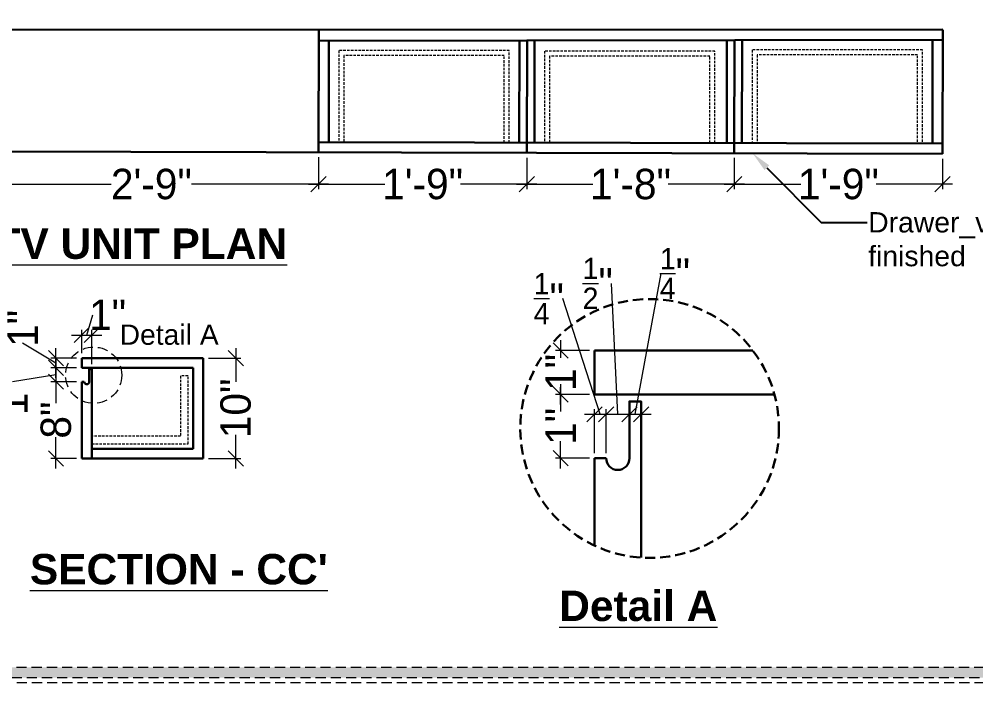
# Model space of a CAD drawing. Header units: millimetres. Extents: x 35877 to 3066687, y -650199 to -40525.
# Drawn here: x 147351.2 to 147445.6, y -179485.1 to -179419.6 of the extents above; entities that cross this region are included whole.
import ezdxf
from ezdxf import colors
from ezdxf.entities.mleader import LeaderData, LeaderLine
from ezdxf.math import Vec2, Vec3

# ---------------------------------------------------------------- set-up
doc = ezdxf.new("R2010")
doc.units = ezdxf.units.MM
doc.header["$MEASUREMENT"] = 0
doc.header["$PDMODE"] = 35
for name, pattern in [('DASHED', [0.75, 0.5, -0.25]), ('DASHED2', [0.375, 0.25, -0.125]), ('DASHEDX2', [1.5, 1, -0.5])]:
    doc.linetypes.add(name, pattern=pattern)
doc.layers.get('Defpoints').update_dxf_attribs({"color": 220})
for name, color, linetype, lineweight in [('DIM.', 250, 'Continuous', 13), ('dim05', 1, 'Continuous', 13), ('Dimension', 10, 'DASHEDX2', 20), ('FALSE CEILING', 6, 'Continuous', 30), ('FURNITURE', 32, 'Continuous', 9), ('furniture dimensions', 1, 'DASHED', 0), ('wall', 7, 'Continuous', 30), ('XX~SLAB ( BEAM )~ ( DIM )', 7, 'Continuous', 9)]:
    doc.layers.add(name, color=color, linetype=linetype, lineweight=lineweight)
doc.styles.add('century g', font='GOTHIC.TTF')
doc.styles.get("Standard").update_dxf_attribs({"font": 'arial.ttf', "height": 6})
doc.dimstyles.new('Archana', dxfattribs={"dimtxt": 2, "dimasz": 0.75, "dimexe": 0.5, "dimexo": 0.5, "dimgap": 0, "dimtad": 0, "dimzin": 0, "dimdsep": 46, "dimlunit": 4, "dimtxsty": 'century g', "dimblk": 'OBLIQUE', "dimcen": 0, "dimdle": 1, "dimclrd": 256, "dimclre": 256, "dimclrt": 256, "dimadec": 0, "dimazin": 0, "dimtfac": 1, "dimtofl": 0, "dimtmove": 1, "dimatfit": 3, "dimfxl": 1, "dimfxlon": 1, "dimtolj": 1, "dimtzin": 0, "dimlwd": -1, "dimlwe": -1, "dimarcsym": 0})

# ---------------------------------------------------------------- blocks, each defined once
blk = doc.blocks.new('_Oblique')
at = {"layer": 'wall', "color": 0, "lineweight": -2}
blk.add_line((-0.5, -0.5), (0.5, 0.5), dxfattribs=at)
blk = doc.blocks.new('*D322')
at = {"layer": 'Defpoints', "color": 0, "linetype": 'Continuous', "lineweight": 0, "transparency": 16777216}
for p in [(147369.338, -179453.083), (147372.539, -179453.083), (147369.338, -179462.974)]:
    blk.add_point(p, dxfattribs=at)
at = {"layer": 'furniture dimensions', "color": 5, "linetype": 'Continuous', "transparency": 16777216}
for p, q in [((147372.539, -179452.083), (147372.539, -179455.414)), ((147369.838, -179453.083), (147373.039, -179453.083)), ((147372.539, -179463.974), (147372.539, -179460.643))]:
    blk.add_line(p, q, dxfattribs=at)
at = {"layer": 'furniture dimensions', "color": 5, "linetype": 'ByBlock', "transparency": 16777216}
blk.add_line((147369.838, -179462.974), (147373.039, -179462.974), dxfattribs=at)
at = {"layer": 'furniture dimensions', "color": 5, "linetype": 'Continuous', "transparency": 16777216, "xscale": 1.5, "yscale": 1.5, "zscale": 1.5}
for p, rotation in [((147372.539, -179453.083), 90), ((147372.539, -179462.974), 270)]:
    blk.add_blockref('_Oblique', p, dxfattribs=dict(at, rotation=rotation))
at = {"layer": 'furniture dimensions', "linetype": 'Continuous', "lineweight": 0, "transparency": 16777216, "insert": (147372.539, -179458.029), "char_height": 3, "attachment_point": 5, "rotation": 90, "style": 'century g'}
blk.add_mtext('\\A1;10"', dxfattribs=at)
blk = doc.blocks.new('*D323')
at = {"layer": 'Defpoints', "color": 0, "linetype": 'Continuous', "lineweight": 0, "transparency": 16777216}
for p in [(147358.338, -179450.798), (147357.338, -179453.083), (147358.338, -179454.177)]:
    blk.add_point(p, dxfattribs=at)
at = {"layer": 'furniture dimensions', "color": 5, "linetype": 'Continuous', "transparency": 16777216}
for p, q in [((147357.838, -179450.798), (147358.438, -179448.798)), ((147356.338, -179450.798), (147359.338, -179450.798)), ((147358.338, -179453.677), (147358.338, -179450.298))]:
    blk.add_line(p, q, dxfattribs=at)
at = {"layer": 'furniture dimensions', "color": 5, "linetype": 'ByBlock', "transparency": 16777216}
blk.add_line((147357.338, -179452.583), (147357.338, -179450.298), dxfattribs=at)
at = {"layer": 'furniture dimensions', "color": 5, "linetype": 'Continuous', "transparency": 16777216, "xscale": 1.5, "yscale": 1.5, "zscale": 1.5, "rotation": 180}
blk.add_blockref('_Oblique', (147357.338, -179450.798), dxfattribs=at)
at = {"layer": 'furniture dimensions', "color": 5, "linetype": 'Continuous', "transparency": 16777216, "xscale": 1.5, "yscale": 1.5, "zscale": 1.5}
blk.add_blockref('_Oblique', (147358.338, -179450.798), dxfattribs=at)
at = {"layer": 'furniture dimensions', "linetype": 'Continuous', "lineweight": 0, "transparency": 16777216, "insert": (147359.895, -179448.798), "char_height": 3, "attachment_point": 5, "style": 'century g'}
blk.add_mtext('\\A1;1"', dxfattribs=at)
blk = doc.blocks.new('*D357')
at = {"layer": 'Defpoints', "color": 0, "linetype": 'Continuous', "lineweight": 0, "transparency": 16777216}
for p in [(147347.728, -179432.687), (147380.706, -179432.772), (147380.706, -179435.921)]:
    blk.add_point(p, dxfattribs=at)
at = {"layer": 'furniture dimensions', "color": 5, "linetype": 'ByBlock', "transparency": 16777216}
blk.add_line((147347.728, -179433.187), (147347.728, -179436.421), dxfattribs=at)
at = {"layer": 'furniture dimensions', "color": 5, "linetype": 'Continuous', "transparency": 16777216}
for p, q in [((147380.706, -179433.272), (147380.706, -179436.421)), ((147346.728, -179435.921), (147360.262, -179435.921)), ((147381.706, -179435.921), (147368.173, -179435.921))]:
    blk.add_line(p, q, dxfattribs=at)
at = {"layer": 'furniture dimensions', "color": 5, "linetype": 'Continuous', "transparency": 16777216, "xscale": 1.5, "yscale": 1.5, "zscale": 1.5, "rotation": 180}
blk.add_blockref('_Oblique', (147347.728, -179435.921), dxfattribs=at)
at = {"layer": 'furniture dimensions', "color": 5, "linetype": 'Continuous', "transparency": 16777216, "xscale": 1.5, "yscale": 1.5, "zscale": 1.5}
blk.add_blockref('_Oblique', (147380.706, -179435.921), dxfattribs=at)
at = {"layer": 'furniture dimensions', "linetype": 'Continuous', "lineweight": 0, "transparency": 16777216, "insert": (147364.217, -179435.921), "char_height": 3, "attachment_point": 5, "style": 'century g'}
blk.add_mtext('\\A1;2\'-9"', dxfattribs=at)
blk = doc.blocks.new('*D358')
at = {"layer": 'Defpoints', "color": 0, "linetype": 'Continuous', "lineweight": 0, "transparency": 16777216}
for p in [(147380.706, -179432.769), (147401.253, -179432.82), (147401.253, -179435.921)]:
    blk.add_point(p, dxfattribs=at)
at = {"layer": 'furniture dimensions', "color": 5, "linetype": 'ByBlock', "transparency": 16777216}
blk.add_line((147380.706, -179433.269), (147380.706, -179436.421), dxfattribs=at)
at = {"layer": 'furniture dimensions', "color": 5, "linetype": 'Continuous', "transparency": 16777216}
for p, q in [((147401.253, -179433.32), (147401.253, -179436.421)), ((147379.706, -179435.921), (147387.259, -179435.921)), ((147402.253, -179435.921), (147394.701, -179435.921))]:
    blk.add_line(p, q, dxfattribs=at)
at = {"layer": 'furniture dimensions', "color": 5, "linetype": 'Continuous', "transparency": 16777216, "xscale": 1.5, "yscale": 1.5, "zscale": 1.5, "rotation": 180}
blk.add_blockref('_Oblique', (147380.706, -179435.921), dxfattribs=at)
at = {"layer": 'furniture dimensions', "color": 5, "linetype": 'Continuous', "transparency": 16777216, "xscale": 1.5, "yscale": 1.5, "zscale": 1.5}
blk.add_blockref('_Oblique', (147401.253, -179435.921), dxfattribs=at)
at = {"layer": 'furniture dimensions', "linetype": 'Continuous', "lineweight": 0, "transparency": 16777216, "insert": (147390.98, -179435.921), "char_height": 3, "attachment_point": 5, "style": 'century g'}
blk.add_mtext('\\A1;1\'-9"', dxfattribs=at)
blk = doc.blocks.new('*D411')
at = {"layer": 'Defpoints', "color": 0, "linetype": 'Continuous', "lineweight": 0, "transparency": 16777216}
for p in [(147357.338, -179454.027), (147354.801, -179455.396), (147357.338, -179455.396)]:
    blk.add_point(p, dxfattribs=at)
at = {"layer": 'furniture dimensions', "color": 5, "linetype": 'Continuous', "transparency": 16777216}
for p, q in [((147354.801, -179453.027), (147354.801, -179456.396)), ((147354.801, -179454.711), (147350.515, -179455.423)), ((147356.838, -179455.396), (147354.301, -179455.396))]:
    blk.add_line(p, q, dxfattribs=at)
at = {"layer": 'furniture dimensions', "color": 5, "linetype": 'ByBlock', "transparency": 16777216}
blk.add_line((147356.838, -179454.027), (147354.301, -179454.027), dxfattribs=at)
at = {"layer": 'furniture dimensions', "color": 5, "linetype": 'Continuous', "transparency": 16777216, "xscale": 1.5, "yscale": 1.5, "zscale": 1.5}
for p, rotation in [((147354.801, -179454.027), 90), ((147354.801, -179455.396), 270)]:
    blk.add_blockref('_Oblique', p, dxfattribs=dict(at, rotation=rotation))
at = {"layer": 'furniture dimensions', "linetype": 'Continuous', "lineweight": 0, "transparency": 16777216, "insert": (147350.515, -179456.88), "char_height": 3, "attachment_point": 5, "rotation": 90, "style": 'century g'}
blk.add_mtext('\\A1;1"', dxfattribs=at)
blk = doc.blocks.new('*D412')
at = {"layer": 'Defpoints', "color": 0, "linetype": 'Continuous', "lineweight": 0, "transparency": 16777216}
for p in [(147357.338, -179455.396), (147354.801, -179462.974), (147357.338, -179462.974)]:
    blk.add_point(p, dxfattribs=at)
at = {"layer": 'furniture dimensions', "color": 5, "linetype": 'Continuous', "transparency": 16777216}
for p, q in [((147354.801, -179454.396), (147354.801, -179457.501)), ((147354.801, -179463.974), (147354.801, -179460.869)), ((147356.838, -179462.974), (147354.301, -179462.974))]:
    blk.add_line(p, q, dxfattribs=at)
at = {"layer": 'furniture dimensions', "color": 5, "linetype": 'ByBlock', "transparency": 16777216}
blk.add_line((147356.838, -179455.396), (147354.301, -179455.396), dxfattribs=at)
at = {"layer": 'furniture dimensions', "color": 5, "linetype": 'Continuous', "transparency": 16777216, "xscale": 1.5, "yscale": 1.5, "zscale": 1.5}
for p, rotation in [((147354.801, -179455.396), 90), ((147354.801, -179462.974), 270)]:
    blk.add_blockref('_Oblique', p, dxfattribs=dict(at, rotation=rotation))
at = {"layer": 'furniture dimensions', "linetype": 'Continuous', "lineweight": 0, "transparency": 16777216, "insert": (147354.801, -179459.185), "char_height": 3, "attachment_point": 5, "rotation": 90, "style": 'century g'}
blk.add_mtext('\\A1;8"', dxfattribs=at)
blk = doc.blocks.new('*D413')
at = {"layer": 'Defpoints', "color": 0, "linetype": 'Continuous', "lineweight": 0, "transparency": 16777216}
for p in [(147354.801, -179453.083), (147357.338, -179453.083), (147357.338, -179454.027)]:
    blk.add_point(p, dxfattribs=at)
at = {"layer": 'furniture dimensions', "color": 5, "linetype": 'Continuous', "transparency": 16777216}
for p, q in [((147354.801, -179453.555), (147351.511, -179451.598)), ((147354.801, -179455.027), (147354.801, -179452.083)), ((147356.838, -179453.083), (147354.301, -179453.083))]:
    blk.add_line(p, q, dxfattribs=at)
at = {"layer": 'furniture dimensions', "color": 5, "linetype": 'ByBlock', "transparency": 16777216}
blk.add_line((147356.838, -179454.027), (147354.301, -179454.027), dxfattribs=at)
at = {"layer": 'furniture dimensions', "color": 5, "linetype": 'Continuous', "transparency": 16777216, "xscale": 1.5, "yscale": 1.5, "zscale": 1.5}
for p, rotation in [((147354.801, -179453.083), 90), ((147354.801, -179454.027), 270)]:
    blk.add_blockref('_Oblique', p, dxfattribs=dict(at, rotation=rotation))
at = {"layer": 'furniture dimensions', "linetype": 'Continuous', "lineweight": 0, "transparency": 16777216, "insert": (147351.511, -179450.141), "char_height": 3, "attachment_point": 5, "rotation": 90, "style": 'century g'}
blk.add_mtext('\\A1;1"', dxfattribs=at)
blk = doc.blocks.new('*D414')
at = {"layer": 'Defpoints', "color": 0, "linetype": 'Continuous', "lineweight": 0, "transparency": 16777216}
for p in [(147409.088, -179458.615), (147407.939, -179462.949), (147409.088, -179462.949)]:
    blk.add_point(p, dxfattribs=at)
at = {"layer": 'furniture dimensions', "color": 5, "linetype": 'Continuous', "transparency": 16777216}
for p, q in [((147408.513, -179458.615), (147404.809, -179447.204)), ((147406.939, -179458.615), (147410.088, -179458.615)), ((147409.088, -179462.449), (147409.088, -179458.115))]:
    blk.add_line(p, q, dxfattribs=at)
at = {"layer": 'furniture dimensions', "color": 5, "linetype": 'ByBlock', "transparency": 16777216}
blk.add_line((147407.939, -179462.449), (147407.939, -179458.115), dxfattribs=at)
at = {"layer": 'furniture dimensions', "color": 5, "linetype": 'Continuous', "transparency": 16777216, "xscale": 1.5, "yscale": 1.5, "zscale": 1.5, "rotation": 180}
blk.add_blockref('_Oblique', (147407.939, -179458.615), dxfattribs=at)
at = {"layer": 'furniture dimensions', "color": 5, "linetype": 'Continuous', "transparency": 16777216, "xscale": 1.5, "yscale": 1.5, "zscale": 1.5}
blk.add_blockref('_Oblique', (147409.088, -179458.615), dxfattribs=at)
at = {"layer": 'furniture dimensions', "linetype": 'Continuous', "lineweight": 0, "transparency": 16777216, "insert": (147403.431, -179447.204), "char_height": 3, "attachment_point": 5, "style": 'century g'}
blk.add_mtext('\\A1;{\\H0.7x;\\S1/4;}"', dxfattribs=at)
blk = doc.blocks.new('*D415')
at = {"layer": 'Defpoints', "color": 0, "linetype": 'Continuous', "lineweight": 0, "transparency": 16777216}
for p in [(147411.387, -179458.615), (147409.088, -179462.949), (147411.387, -179462.949)]:
    blk.add_point(p, dxfattribs=at)
at = {"layer": 'furniture dimensions', "color": 5, "linetype": 'Continuous', "transparency": 16777216}
for p, q in [((147410.238, -179458.615), (147409.616, -179445.7)), ((147408.088, -179458.615), (147412.387, -179458.615)), ((147411.387, -179462.449), (147411.387, -179458.115))]:
    blk.add_line(p, q, dxfattribs=at)
at = {"layer": 'furniture dimensions', "color": 5, "linetype": 'ByBlock', "transparency": 16777216}
blk.add_line((147409.088, -179462.449), (147409.088, -179458.115), dxfattribs=at)
at = {"layer": 'furniture dimensions', "color": 5, "linetype": 'Continuous', "transparency": 16777216, "xscale": 1.5, "yscale": 1.5, "zscale": 1.5, "rotation": 180}
blk.add_blockref('_Oblique', (147409.088, -179458.615), dxfattribs=at)
at = {"layer": 'furniture dimensions', "color": 5, "linetype": 'Continuous', "transparency": 16777216, "xscale": 1.5, "yscale": 1.5, "zscale": 1.5}
blk.add_blockref('_Oblique', (147411.387, -179458.615), dxfattribs=at)
at = {"layer": 'furniture dimensions', "linetype": 'Continuous', "lineweight": 0, "transparency": 16777216, "insert": (147408.26, -179445.7), "char_height": 3, "attachment_point": 5, "style": 'century g'}
blk.add_mtext('\\A1;{\\H0.7x;\\S1/2;}"', dxfattribs=at)
blk = doc.blocks.new('*D416')
at = {"layer": 'Defpoints', "color": 0, "linetype": 'Continuous', "lineweight": 0, "transparency": 16777216}
for p in [(147411.387, -179457.344), (147412.537, -179457.344), (147412.537, -179458.615)]:
    blk.add_point(p, dxfattribs=at)
at = {"layer": 'furniture dimensions', "color": 5, "linetype": 'Continuous', "transparency": 16777216}
for p, q in [((147411.962, -179458.615), (147414.503, -179444.734)), ((147410.387, -179458.615), (147413.537, -179458.615)), ((147412.537, -179457.844), (147412.537, -179459.115))]:
    blk.add_line(p, q, dxfattribs=at)
at = {"layer": 'furniture dimensions', "color": 5, "linetype": 'ByBlock', "transparency": 16777216}
blk.add_line((147411.387, -179457.844), (147411.387, -179459.115), dxfattribs=at)
at = {"layer": 'furniture dimensions', "color": 5, "linetype": 'Continuous', "transparency": 16777216, "xscale": 1.5, "yscale": 1.5, "zscale": 1.5, "rotation": 180}
blk.add_blockref('_Oblique', (147411.387, -179458.615), dxfattribs=at)
at = {"layer": 'furniture dimensions', "color": 5, "linetype": 'Continuous', "transparency": 16777216, "xscale": 1.5, "yscale": 1.5, "zscale": 1.5}
blk.add_blockref('_Oblique', (147412.537, -179458.615), dxfattribs=at)
at = {"layer": 'furniture dimensions', "linetype": 'Continuous', "lineweight": 0, "transparency": 16777216, "insert": (147415.88, -179444.734), "char_height": 3, "attachment_point": 5, "style": 'century g'}
blk.add_mtext('\\A1;{\\H0.7x;\\S1/4;}"', dxfattribs=at)
blk = doc.blocks.new('*D417')
at = {"layer": 'Defpoints', "color": 0, "linetype": 'Continuous', "lineweight": 0, "transparency": 16777216}
for p in [(147407.939, -179456.654), (147404.601, -179462.949), (147407.939, -179462.949)]:
    blk.add_point(p, dxfattribs=at)
at = {"layer": 'furniture dimensions', "color": 5, "linetype": 'Continuous', "transparency": 16777216}
for p, q in [((147404.601, -179455.654), (147404.601, -179458.345)), ((147404.601, -179463.949), (147404.601, -179461.259)), ((147407.439, -179462.949), (147404.101, -179462.949))]:
    blk.add_line(p, q, dxfattribs=at)
at = {"layer": 'furniture dimensions', "color": 5, "linetype": 'ByBlock', "transparency": 16777216}
blk.add_line((147407.439, -179456.654), (147404.101, -179456.654), dxfattribs=at)
at = {"layer": 'furniture dimensions', "color": 5, "linetype": 'Continuous', "transparency": 16777216, "xscale": 1.5, "yscale": 1.5, "zscale": 1.5}
for p, rotation in [((147404.601, -179456.654), 90), ((147404.601, -179462.949), 270)]:
    blk.add_blockref('_Oblique', p, dxfattribs=dict(at, rotation=rotation))
at = {"layer": 'furniture dimensions', "linetype": 'Continuous', "lineweight": 0, "transparency": 16777216, "insert": (147404.601, -179459.802), "char_height": 3, "attachment_point": 5, "rotation": 90, "style": 'century g'}
blk.add_mtext('\\A1;1"', dxfattribs=at)
blk = doc.blocks.new('*D418')
at = {"layer": 'Defpoints', "color": 0, "linetype": 'Continuous', "lineweight": 0, "transparency": 16777216}
for p in [(147407.939, -179452.316), (147404.601, -179456.654), (147407.939, -179456.654)]:
    blk.add_point(p, dxfattribs=at)
at = {"layer": 'furniture dimensions', "color": 5, "linetype": 'Continuous', "transparency": 16777216}
for p, q in [((147404.601, -179451.316), (147404.601, -179453.028)), ((147407.439, -179456.654), (147404.101, -179456.654)), ((147404.601, -179457.654), (147404.601, -179455.942))]:
    blk.add_line(p, q, dxfattribs=at)
at = {"layer": 'furniture dimensions', "color": 5, "linetype": 'ByBlock', "transparency": 16777216}
blk.add_line((147407.439, -179452.316), (147404.101, -179452.316), dxfattribs=at)
at = {"layer": 'furniture dimensions', "color": 5, "linetype": 'Continuous', "transparency": 16777216, "xscale": 1.5, "yscale": 1.5, "zscale": 1.5}
for p, rotation in [((147404.601, -179452.316), 90), ((147404.601, -179456.654), 270)]:
    blk.add_blockref('_Oblique', p, dxfattribs=dict(at, rotation=rotation))
at = {"layer": 'furniture dimensions', "linetype": 'Continuous', "lineweight": 0, "transparency": 16777216, "insert": (147404.601, -179454.485), "char_height": 3, "attachment_point": 5, "rotation": 90, "style": 'century g'}
blk.add_mtext('\\A1;1"', dxfattribs=at)
blk = doc.blocks.new('*D419')
at = {"layer": 'Defpoints', "color": 0, "linetype": 'Continuous', "lineweight": 0, "transparency": 16777216}
for p in [(147401.253, -179432.82), (147421.735, -179432.82), (147421.735, -179435.921)]:
    blk.add_point(p, dxfattribs=at)
at = {"layer": 'furniture dimensions', "color": 5, "linetype": 'ByBlock', "transparency": 16777216}
blk.add_line((147401.253, -179433.32), (147401.253, -179436.421), dxfattribs=at)
at = {"layer": 'furniture dimensions', "color": 5, "linetype": 'Continuous', "transparency": 16777216}
for p, q in [((147421.735, -179433.32), (147421.735, -179436.421)), ((147400.253, -179435.921), (147407.773, -179435.921)), ((147422.735, -179435.921), (147415.215, -179435.921))]:
    blk.add_line(p, q, dxfattribs=at)
at = {"layer": 'furniture dimensions', "color": 5, "linetype": 'Continuous', "transparency": 16777216, "xscale": 1.5, "yscale": 1.5, "zscale": 1.5, "rotation": 180}
blk.add_blockref('_Oblique', (147401.253, -179435.921), dxfattribs=at)
at = {"layer": 'furniture dimensions', "color": 5, "linetype": 'Continuous', "transparency": 16777216, "xscale": 1.5, "yscale": 1.5, "zscale": 1.5}
blk.add_blockref('_Oblique', (147421.735, -179435.921), dxfattribs=at)
at = {"layer": 'furniture dimensions', "linetype": 'Continuous', "lineweight": 0, "transparency": 16777216, "insert": (147411.494, -179435.921), "char_height": 3, "attachment_point": 5, "style": 'century g'}
blk.add_mtext('\\A1;1\'-8"', dxfattribs=at)
blk = doc.blocks.new('*D420')
at = {"layer": 'Defpoints', "color": 0, "linetype": 'Continuous', "lineweight": 0, "transparency": 16777216}
for p in [(147421.735, -179432.87), (147442.276, -179432.921), (147442.276, -179435.921)]:
    blk.add_point(p, dxfattribs=at)
at = {"layer": 'furniture dimensions', "color": 5, "linetype": 'ByBlock', "transparency": 16777216}
blk.add_line((147421.735, -179433.37), (147421.735, -179436.421), dxfattribs=at)
at = {"layer": 'furniture dimensions', "color": 5, "linetype": 'Continuous', "transparency": 16777216}
for p, q in [((147442.276, -179433.421), (147442.276, -179436.421)), ((147420.735, -179435.921), (147428.285, -179435.921)), ((147443.276, -179435.921), (147435.726, -179435.921))]:
    blk.add_line(p, q, dxfattribs=at)
at = {"layer": 'furniture dimensions', "color": 5, "linetype": 'Continuous', "transparency": 16777216, "xscale": 1.5, "yscale": 1.5, "zscale": 1.5, "rotation": 180}
blk.add_blockref('_Oblique', (147421.735, -179435.921), dxfattribs=at)
at = {"layer": 'furniture dimensions', "color": 5, "linetype": 'Continuous', "transparency": 16777216, "xscale": 1.5, "yscale": 1.5, "zscale": 1.5}
blk.add_blockref('_Oblique', (147442.276, -179435.921), dxfattribs=at)
at = {"layer": 'furniture dimensions', "linetype": 'Continuous', "lineweight": 0, "transparency": 16777216, "insert": (147432.005, -179435.921), "char_height": 3, "attachment_point": 5, "style": 'century g'}
blk.add_mtext('\\A1;1\'-9"', dxfattribs=at)

msp = doc.modelspace()

# ---------------------------------------------------------------- hatches: boundary and pattern name
at = {"layer": 'Dimension', "true_color": 0xd39e00, "transparency": 33554687}
h = msp.add_hatch(color=42, dxfattribs=at)
h.paths.add_polyline_path([(147337.021, -179382.601), (147337.021, -179484.591), (147481.919, -179484.591), (147481.919, -179382.601)])
h.paths.add_polyline_path([(147338.038, -179383.618), (147480.902, -179383.618), (147480.902, -179483.574), (147338.038, -179483.574)], flags=16)

# ---------------------------------------------------------------- linework, layer by layer
at = {"layer": 'Dimension', "color": 42, "true_color": 0xd39e00, "transparency": 33554687, "elevation": 0.238}
for points in [[(147336.513, -179382.092), (147482.428, -179382.092), (147482.428, -179485.099), (147336.513, -179485.099)], [(147337.021, -179382.601), (147481.919, -179382.601), (147481.919, -179484.591), (147337.021, -179484.591)], [(147338.038, -179383.618), (147480.902, -179383.618), (147480.902, -179483.574), (147338.038, -179483.574)]]:
    msp.add_lwpolyline(points, close=True, dxfattribs=at)
at = {"layer": 'FALSE CEILING', "color": 1, "linetype": 'DASHEDX2', "lineweight": 30, "transparency": 33554687}
msp.add_circle((147413.379, -179460.01), 12.764, dxfattribs=at)
at = {"layer": 'FALSE CEILING', "color": 1, "linetype": 'DASHEDX2', "lineweight": 0, "transparency": 33554687}
msp.add_circle((147358.521, -179454.757), 2.776, dxfattribs=at)
at = {"layer": 'FURNITURE', "lineweight": 30, "transparency": 33554687}
for p, q in [((147347.766, -179420.685), (147442.307, -179420.671)), ((147380.738, -179420.68), (147380.706, -179432.772)), ((147400.533, -179420.676), (147400.533, -179420.678)), ((147421.016, -179420.673), (147421.016, -179420.675)), ((147442.276, -179432.921), (147442.307, -179420.685)), ((147380.735, -179421.77), (147442.307, -179421.671)), ((147381.735, -179421.769), (147381.709, -179431.771)), ((147400.53, -179421.739), (147400.505, -179431.818)), ((147401.28, -179421.737), (147401.253, -179432.82)), ((147402.03, -179421.736), (147402.005, -179431.821)), ((147421.013, -179421.706), (147420.988, -179431.869)), ((147421.763, -179421.704), (147421.735, -179432.87)), ((147422.513, -179421.703), (147422.488, -179431.872)), ((147441.278, -179431.919), (147441.305, -179421.673)), ((147380.709, -179431.769), (147442.278, -179431.921)), ((147347.728, -179432.687), (147442.276, -179432.921)), ((147407.939, -179452.316), (147423.564, -179452.316)), ((147407.939, -179452.316), (147407.939, -179456.654)), ((147357.338, -179453.083), (147369.338, -179453.083)), ((147357.338, -179453.083), (147357.338, -179454.027)), ((147369.338, -179453.083), (147369.338, -179462.974)), ((147357.338, -179454.027), (147368.338, -179454.027)), ((147358.338, -179454.177), (147358.338, -179462.974)), ((147368.338, -179454.027), (147368.338, -179462.031)), ((147357.338, -179455.396), (147357.338, -179462.974)), ((147407.939, -179456.654), (147425.694, -179456.654)), ((147412.537, -179457.344), (147412.537, -179472.747)), ((147357.338, -179462.974), (147357.338, -179462.031)), ((147358.338, -179462.031), (147368.338, -179462.031)), ((147357.338, -179462.974), (147369.338, -179462.974)), ((147407.939, -179462.949), (147407.939, -179471.557))]:
    msp.add_line(p, q, dxfattribs=at)
at = {"layer": 'FURNITURE', "color": 27, "linetype": 'DASHED2', "lineweight": 0, "true_color": 0x7d5120, "transparency": 33554687}
for p, q in [((147399.53, -179422.739), (147382.709, -179422.739)), ((147382.709, -179422.739), (147382.709, -179431.773)), ((147399.53, -179431.815), (147399.53, -179422.739)), ((147419.826, -179422.789), (147403.004, -179422.789)), ((147403.004, -179422.789), (147403.004, -179431.824)), ((147419.826, -179431.866), (147419.826, -179422.789)), ((147440.309, -179422.673), (147423.487, -179422.673)), ((147423.487, -179422.673), (147423.487, -179431.708)), ((147440.309, -179431.75), (147440.309, -179422.673)), ((147399.03, -179423.239), (147383.209, -179423.239)), ((147383.209, -179423.239), (147383.209, -179431.775)), ((147399.03, -179431.814), (147399.03, -179423.239)), ((147419.326, -179423.289), (147403.504, -179423.289)), ((147403.504, -179423.289), (147403.504, -179431.825)), ((147419.326, -179431.864), (147419.326, -179423.289)), ((147439.809, -179423.173), (147423.987, -179423.173)), ((147423.987, -179423.173), (147423.987, -179431.709)), ((147439.809, -179431.748), (147439.809, -179423.173))]:
    msp.add_line(p, q, dxfattribs=at)
at = {"layer": 'FURNITURE', "lineweight": 30, "transparency": 33554687}
for points in [[(147358.088, -179455.396), (147358.088, -179454.177), (147358.338, -179454.177), (147358.338, -179455.646)], [(147357.588, -179455.396), (147357.338, -179455.396)], [(147411.387, -179462.949), (147411.387, -179457.344), (147412.537, -179457.344), (147412.537, -179464.099)], [(147409.088, -179462.949), (147407.939, -179462.949)]]:
    msp.add_lwpolyline(points, dxfattribs=at)
for centre, radius in [((147357.838, -179455.396), 0.25), ((147410.238, -179462.949), 1.15)]:
    msp.add_arc(centre, radius, 180, 0, dxfattribs=at)
at = {"layer": 'XX~SLAB ( BEAM )~ ( DIM )', "color": 36, "lineweight": 30, "true_color": 0x6e4817, "transparency": 33554687}
for p, q in [((147358.088, -179454.177), (147358.338, -179454.177)), ((147411.387, -179457.344), (147412.537, -179457.344))]:
    msp.add_line(p, q, dxfattribs=at)
at = {"layer": 'XX~SLAB ( BEAM )~ ( DIM )', "color": 35, "linetype": 'DASHED2', "lineweight": 20, "true_color": 0xa47149, "transparency": 33554687}
msp.add_lwpolyline([(147358.338, -179461.531), (147367.838, -179461.531), (147367.838, -179454.827), (147367.088, -179454.827), (147367.088, -179460.781), (147358.338, -179460.781)], dxfattribs=at)

# ---------------------------------------------------------------- texts
at = {"layer": 'DIM.', "color": 1, "transparency": 33554687, "char_height": 3, "attachment_point": 1}
for s, insert in [('{\\fArial|b1|i0|c0|p34;\\LTV UNIT PLAN}', (147348.735, -179440.285, 0.307)), ("{\\fArial|b1|i0|c0|p34;\\LSECTION - CC'}", (147352.226, -179472.387))]:
    msp.add_mtext_dynamic_manual_height_columns(s, width=111.55884, gutter_width=1, heights=[0], dxfattribs=dict(at, insert=insert))
at = {"layer": 'DIM.', "color": 1, "transparency": 33554687, "insert": (147404.46, -179476.001, -0.119), "char_height": 3, "width": 111.55884, "attachment_point": 1}
msp.add_mtext('{\\fArial|b1|i0|c0|p34;\\LDetail A}', dxfattribs=at)
at = {"layer": 'dim05', "color": 1, "lineweight": 0, "transparency": 33554687, "insert": (147361.076, -179449.757), "char_height": 2, "width": 10.9865, "attachment_point": 1}
msp.add_mtext('Detail A', dxfattribs=at)

# ---------------------------------------------------------------- dimensions: what is measured, and where the dimension line sits
at = {"layer": 'furniture dimensions', "color": 5, "linetype": 'Continuous', "lineweight": 0}
for base, p1, p2, picture, middle in [((147380.706, -179435.921), (147347.728, -179432.687), (147380.706, -179432.772), '*D357', (147364.217, -179435.921)), ((147401.253, -179435.921), (147380.706, -179432.769), (147401.253, -179432.82), '*D358', (147390.98, -179435.921)), ((147421.735, -179435.921), (147401.253, -179432.82), (147421.735, -179432.82), '*D419', (147411.494, -179435.921)), ((147442.276, -179435.921), (147421.735, -179432.87), (147442.276, -179432.921), '*D420', (147432.005, -179435.921)), ((147358.338, -179450.798), (147357.338, -179453.083), (147358.338, -179454.177), '*D323', (147358.438, -179448.798))]:
    dim = msp.add_linear_dim(base=base, p1=p1, p2=p2, dimstyle='Archana', override={"dimtxt": 3, "dimasz": 1.5, "dimdec": 0, "dimclrd": 5, "dimclre": 5, "dimfxl": 4}, dxfattribs=at)
    dim.commit()
    dim.dimension.update_dxf_attribs({"geometry": picture, "text_midpoint": middle})
for base, p1, p2, text, picture, middle in [((147412.537, -179458.615), (147411.387, -179457.344), (147412.537, -179457.344), '{\\H0.7x;\\S1/4;}"', '*D416', (147414.503, -179444.734)), ((147411.387, -179458.615), (147409.088, -179462.949), (147411.387, -179462.949), '{\\H0.7x;\\S1/2;}"', '*D415', (147409.616, -179445.7)), ((147409.088, -179458.615), (147407.939, -179462.949), (147409.088, -179462.949), '{\\H0.7x;\\S1/4;}"', '*D414', (147404.809, -179447.204))]:
    dim = msp.add_linear_dim(base=base, p1=p1, p2=p2, text=text, dimstyle='Archana', override={"dimtxt": 3, "dimasz": 1.5, "dimdec": 0, "dimclrd": 5, "dimclre": 5, "dimfxl": 4}, dxfattribs=at)
    dim.commit()
    dim.dimension.update_dxf_attribs({"geometry": picture, "text_midpoint": middle, "dimtype": 160})
for base, p2, picture, middle in [((147354.801, -179453.083), (147357.338, -179453.083), '*D413', (147351.511, -179451.598)), ((147354.801, -179455.396), (147357.338, -179455.396), '*D411', (147350.515, -179455.423))]:
    dim = msp.add_linear_dim(base=base, p1=(147357.338, -179454.027), p2=p2, angle=90, dimstyle='Archana', override={"dimtxt": 3, "dimasz": 1.5, "dimdec": 0, "dimclrd": 5, "dimclre": 5, "dimfxl": 4}, dxfattribs=at)
    dim.commit()
    dim.dimension.update_dxf_attribs({"geometry": picture, "text_midpoint": middle, "dimtype": 160})
for base, p1, p2, picture, middle in [((147372.539, -179453.083), (147369.338, -179462.974), (147369.338, -179453.083), '*D322', (147372.539, -179458.029)), ((147354.801, -179462.974), (147357.338, -179455.396), (147357.338, -179462.974), '*D412', (147354.801, -179459.185))]:
    dim = msp.add_linear_dim(base=base, p1=p1, p2=p2, angle=90, dimstyle='Archana', override={"dimtxt": 3, "dimasz": 1.5, "dimdec": 0, "dimclrd": 5, "dimclre": 5, "dimfxl": 4}, dxfattribs=at)
    dim.commit()
    dim.dimension.update_dxf_attribs({"geometry": picture, "text_midpoint": middle})
for base, p1, p2, picture, middle in [((147404.601, -179456.654), (147407.939, -179452.316), (147407.939, -179456.654), '*D418', (147404.601, -179454.485)), ((147404.601, -179462.949), (147407.939, -179456.654), (147407.939, -179462.949), '*D417', (147404.601, -179459.802))]:
    dim = msp.add_linear_dim(base=base, p1=p1, p2=p2, angle=90, text='1"', dimstyle='Archana', override={"dimtxt": 3, "dimasz": 1.5, "dimdec": 0, "dimclrd": 5, "dimclre": 5, "dimfxl": 4}, dxfattribs=at)
    dim.commit()
    dim.dimension.update_dxf_attribs({"geometry": picture, "text_midpoint": middle})

# ---------------------------------------------------------------- leaders
at = {"layer": 'dim05', "color": 1, "lineweight": 0, "transparency": 33554687}
ml = msp.add_multileader_mtext('Standard', dxfattribs=at)
ml.set_content('Drawer_veneer finished', color=1)
ml.set_leader_properties(color=5)
ml.build(insert=Vec2(0, 0))
ml.multileader.update_dxf_attribs({"text_right_attachment_type": 6, "dogleg_length": 0.36, "arrow_head_size": 2})
ctx = ml.context
ctx.base_point, ctx.char_height, ctx.arrow_head_size, ctx.landing_gap_size, ctx.plane_origin = Vec3(147434.857, -179439.694), 2, 2, 0.09, Vec3(147427.16, -179439.694)
ctx.right_attachment = 6
notes = []
notes.append((ctx, [(0, (1, 1, 0), (147430.308, -179439.694), (1, 0), 4.55, [(0, [(147423.544, -179432.875)], 0, [])])]))
ctx.mtext.insert, ctx.mtext.width, ctx.mtext.flow_direction = Vec3(147434.947, -179438.678), 14.68213, 5
for ctx, leaders in notes:
    for number, flags, end, landing, length, lines in leaders:
        leader = LeaderData()
        leader.index, (leader.has_last_leader_line, leader.has_dogleg_vector, leader.attachment_direction) = number, flags
        leader.last_leader_point, leader.dogleg_vector, leader.dogleg_length = Vec3(end), Vec3(landing), length
        for number, points, colour, breaks in lines:
            line = LeaderLine()
            line.index, line.vertices, line.color, line.breaks = number, Vec3.list(points), colors.encode_raw_color(colour), breaks
            leader.lines.append(line)
        ctx.leaders.append(leader)

doc.saveas('drawing.dxf')
